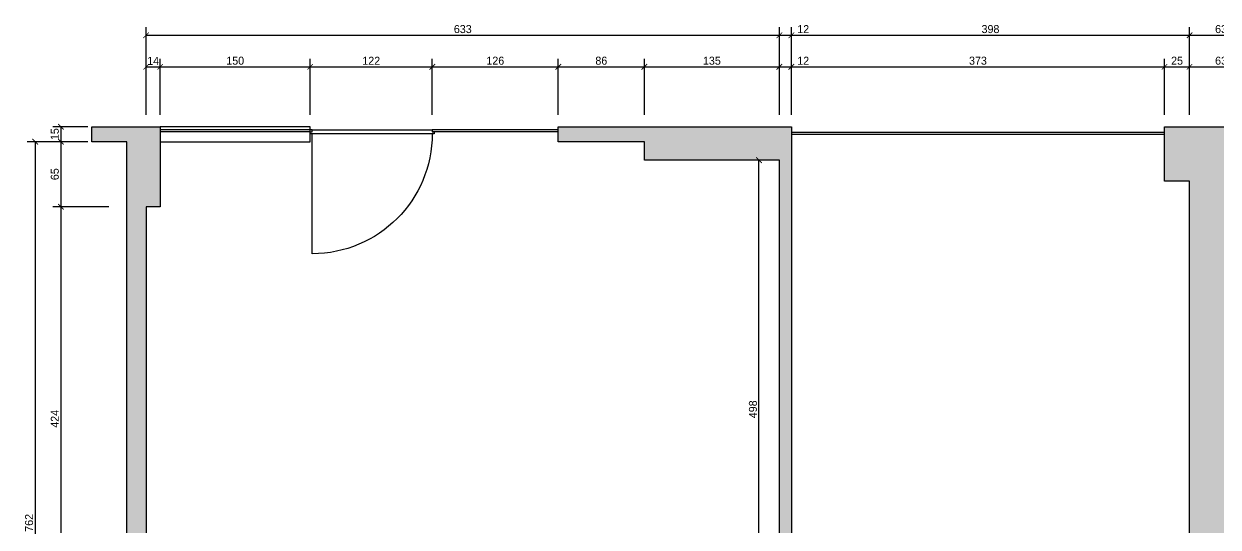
# Model space of a CAD drawing. Header units: centimetres. Extents: x -136 to 1817, y -1110 to 118.
# Drawn here: x -136 to 1058, y -385 to 118 of the extents above; entities that cross this region are included whole.
import ezdxf

# ---------------------------------------------------------------- set-up
doc = ezdxf.new("R2010")
doc.units = ezdxf.units.CM
for name, color, linetype, true_color in [('dimensions', 7, 'Continuous', 0x000000), ('Fenster', 7, 'Continuous', 0x000000), ('Türen$Blätter', 7, 'Continuous', 0x000000), ('Türen$Öffnung', 7, 'Continuous', 0x000000), ('WändeAufsicht', 7, 'Continuous', 0x000000), ('WändeSchnitt', 7, 'Continuous', 0x000000)]:
    doc.layers.add(name, color=color, linetype=linetype, true_color=true_color)
doc.styles.add('Bahnschrift Regular', font='bahnschrift.ttf')
doc.dimstyles.new('Default', dxfattribs={"dimscale": 8, "dimtxt": 1, "dimasz": 0.7, "dimexe": 1, "dimexo": 0.5, "dimgap": 0.25, "dimtad": 1, "dimtoh": 1, "dimdec": 0, "dimzin": 1, "dimdsep": 46, "dimtxsty": 'Bahnschrift Regular', "dimblk": 'ARCHTICK', "dimcen": 0.5, "dimdle": 2.77556e-17, "dimazin": 1, "dimtfac": 1, "dimtdec": 4, "dimtix": 1, "dimtofl": 0, "dimtmove": 1, "dimatfit": 3, "dimfxl": 6, "dimfxlon": 1, "dimtolj": 1, "dimtzin": 1, "dimarcsym": 0})

# ---------------------------------------------------------------- blocks, each defined once
blk = doc.blocks.new('_ArchTick')
at = {"color": 0, "linetype": 'ByBlock', "const_width": 0.15}
blk.add_lwpolyline([(-0.5, -0.5), (0.5, 0.5)], dxfattribs=at)
blk = doc.blocks.new('*D6')
at = {"layer": 'Defpoints', "color": 0}
for p in [(-33.2, 0), (-124.9, -762), (-33.2, -762)]:
    blk.add_point(p, dxfattribs=at)
at = {"layer": 'dimensions', "color": 0, "lineweight": -2}
for p, q in [((-76.9, 0), (-132.9, 0)), ((-124.9, 0), (-124.9, -762)), ((-76.9, -762), (-132.9, -762))]:
    blk.add_line(p, q, dxfattribs=at)
at = {"layer": 'dimensions', "color": 0, "lineweight": -2, "xscale": 5.600000000000001, "yscale": 5.600000000000001, "zscale": 5.600000000000001}
for p, rotation in [((-124.9, 0), 90.00000000000001), ((-124.9, -762), 270)]:
    blk.add_blockref('_ArchTick', p, dxfattribs=dict(at, rotation=rotation))
at = {"layer": 'dimensions', "color": 0, "insert": (-131, -381), "char_height": 8, "attachment_point": 5, "rotation": 90, "style": 'Bahnschrift Regular'}
blk.add_mtext('\\A1;762', dxfattribs=at)
blk = doc.blocks.new('*D51')
at = {"layer": 'Defpoints', "color": 0}
for p in [(1092, 106.4), (1029, -39.5), (1092, -108.3)]:
    blk.add_point(p, dxfattribs=at)
at = {"layer": 'dimensions', "color": 0, "lineweight": -2}
for p, q in [((1029, 58.4), (1029, 114.4)), ((1092, 58.4), (1092, 114.4)), ((1029, 106.4), (1092, 106.4))]:
    blk.add_line(p, q, dxfattribs=at)
at = {"layer": 'dimensions', "color": 0, "lineweight": -2, "xscale": 5.600000000000001, "yscale": 5.600000000000001, "zscale": 5.600000000000001, "rotation": 180}
blk.add_blockref('_ArchTick', (1029, 106.4), dxfattribs=at)
at = {"layer": 'dimensions', "color": 0, "lineweight": -2, "xscale": 5.600000000000001, "yscale": 5.600000000000001, "zscale": 5.600000000000001}
blk.add_blockref('_ArchTick', (1092, 106.4), dxfattribs=at)
at = {"layer": 'dimensions', "color": 0, "insert": (1060.5, 112.5), "char_height": 8, "attachment_point": 5, "style": 'Bahnschrift Regular'}
blk.add_mtext('\\A1;63', dxfattribs=at)
blk = doc.blocks.new('*D52')
at = {"layer": 'Defpoints', "color": 0}
for p in [(1029, 106.4), (631, 15), (1029, -39.5)]:
    blk.add_point(p, dxfattribs=at)
at = {"layer": 'dimensions', "color": 0, "lineweight": -2}
for p, q in [((631, 58.4), (631, 114.4)), ((1029, 58.4), (1029, 114.4)), ((631, 106.4), (1029, 106.4))]:
    blk.add_line(p, q, dxfattribs=at)
at = {"layer": 'dimensions', "color": 0, "lineweight": -2, "xscale": 5.600000000000001, "yscale": 5.600000000000001, "zscale": 5.600000000000001, "rotation": 180}
blk.add_blockref('_ArchTick', (631, 106.4), dxfattribs=at)
at = {"layer": 'dimensions', "color": 0, "lineweight": -2, "xscale": 5.600000000000001, "yscale": 5.600000000000001, "zscale": 5.600000000000001}
blk.add_blockref('_ArchTick', (1029, 106.4), dxfattribs=at)
at = {"layer": 'dimensions', "color": 0, "insert": (830, 112.5), "char_height": 8, "attachment_point": 5, "style": 'Bahnschrift Regular'}
blk.add_mtext('\\A1;398', dxfattribs=at)
blk = doc.blocks.new('*D53')
at = {"layer": 'Defpoints', "color": 0}
for p in [(631, 106.4), (631, 15), (619, -65)]:
    blk.add_point(p, dxfattribs=at)
at = {"layer": 'dimensions', "color": 0, "lineweight": -2}
for p, q in [((619, 58.4), (619, 114.4)), ((631, 58.4), (631, 114.4)), ((619, 106.4), (631, 106.4)), ((631, 106.4), (649.1, 106.4))]:
    blk.add_line(p, q, dxfattribs=at)
at = {"layer": 'dimensions', "color": 0, "lineweight": -2, "xscale": 5.600000000000001, "yscale": 5.600000000000001, "zscale": 5.600000000000001, "rotation": 180}
blk.add_blockref('_ArchTick', (619, 106.4), dxfattribs=at)
at = {"layer": 'dimensions', "color": 0, "lineweight": -2, "xscale": 5.600000000000001, "yscale": 5.600000000000001, "zscale": 5.600000000000001}
blk.add_blockref('_ArchTick', (631, 106.4), dxfattribs=at)
at = {"layer": 'dimensions', "color": 0, "insert": (642.8, 112.5), "char_height": 8, "attachment_point": 5, "style": 'Bahnschrift Regular'}
blk.add_mtext('\\A1;12', dxfattribs=at)
blk = doc.blocks.new('*D54')
at = {"layer": 'Defpoints', "color": 0}
for p in [(619, 106.4), (-14, -65), (619, -65)]:
    blk.add_point(p, dxfattribs=at)
at = {"layer": 'dimensions', "color": 0, "lineweight": -2}
for p, q in [((-14, 58.4), (-14, 114.4)), ((619, 58.4), (619, 114.4)), ((-14, 106.4), (619, 106.4))]:
    blk.add_line(p, q, dxfattribs=at)
at = {"layer": 'dimensions', "color": 0, "lineweight": -2, "xscale": 5.600000000000001, "yscale": 5.600000000000001, "zscale": 5.600000000000001, "rotation": 180}
blk.add_blockref('_ArchTick', (-14, 106.4), dxfattribs=at)
at = {"layer": 'dimensions', "color": 0, "lineweight": -2, "xscale": 5.600000000000001, "yscale": 5.600000000000001, "zscale": 5.600000000000001}
blk.add_blockref('_ArchTick', (619, 106.4), dxfattribs=at)
at = {"layer": 'dimensions', "color": 0, "insert": (302.5, 112.5), "char_height": 8, "attachment_point": 5, "style": 'Bahnschrift Regular'}
blk.add_mtext('\\A1;633', dxfattribs=at)
blk = doc.blocks.new('*D55')
at = {"layer": 'Defpoints', "color": 0}
for p in [(598.6, -18.5), (619, -18.5), (619, -516.5)]:
    blk.add_point(p, dxfattribs=at)
at = {"layer": 'dimensions', "color": 0, "lineweight": -2}
for p, q in [((615, -18.5), (590.6, -18.5)), ((598.6, -516.5), (598.6, -18.5)), ((615, -516.5), (590.6, -516.5))]:
    blk.add_line(p, q, dxfattribs=at)
at = {"layer": 'dimensions', "color": 0, "lineweight": -2, "xscale": 5.600000000000001, "yscale": 5.600000000000001, "zscale": 5.600000000000001}
for p, rotation in [((598.6, -18.5), 90), ((598.6, -516.5), 270)]:
    blk.add_blockref('_ArchTick', p, dxfattribs=dict(at, rotation=rotation))
at = {"layer": 'dimensions', "color": 0, "insert": (592.6, -267.5), "char_height": 8, "attachment_point": 5, "rotation": 90, "style": 'Bahnschrift Regular'}
blk.add_mtext('\\A1;498', dxfattribs=at)
blk = doc.blocks.new('*D70')
at = {"layer": 'Defpoints', "color": 0}
for p in [(0, -65), (-99.2, -489), (16, -489)]:
    blk.add_point(p, dxfattribs=at)
at = {"layer": 'dimensions', "color": 0, "lineweight": -2}
for p, q in [((-51.2, -65), (-107.2, -65)), ((-99.2, -65), (-99.2, -489)), ((-51.2, -489), (-107.2, -489))]:
    blk.add_line(p, q, dxfattribs=at)
at = {"layer": 'dimensions', "color": 0, "lineweight": -2, "xscale": 5.600000000000001, "yscale": 5.600000000000001, "zscale": 5.600000000000001}
for p, rotation in [((-99.2, -65), 90.00000000000001), ((-99.2, -489), 270)]:
    blk.add_blockref('_ArchTick', p, dxfattribs=dict(at, rotation=rotation))
at = {"layer": 'dimensions', "color": 0, "insert": (-105.3, -277), "char_height": 8, "attachment_point": 5, "rotation": 90, "style": 'Bahnschrift Regular'}
blk.add_mtext('\\A1;424', dxfattribs=at)
blk = doc.blocks.new('*D71')
at = {"layer": 'Defpoints', "color": 0}
for p in [(-68.2, 0), (-99.2, -65), (0, -65)]:
    blk.add_point(p, dxfattribs=at)
at = {"layer": 'dimensions', "color": 0, "lineweight": -2}
for p, q in [((-72.2, 0), (-107.2, 0)), ((-99.2, 0), (-99.2, -65)), ((-51.2, -65), (-107.2, -65))]:
    blk.add_line(p, q, dxfattribs=at)
at = {"layer": 'dimensions', "color": 0, "lineweight": -2, "xscale": 5.600000000000001, "yscale": 5.600000000000001, "zscale": 5.600000000000001}
for p, rotation in [((-99.2, 0), 90), ((-99.2, -65), 270)]:
    blk.add_blockref('_ArchTick', p, dxfattribs=dict(at, rotation=rotation))
at = {"layer": 'dimensions', "color": 0, "insert": (-105.3, -32.5), "char_height": 8, "attachment_point": 5, "rotation": 90, "style": 'Bahnschrift Regular'}
blk.add_mtext('\\A1;65', dxfattribs=at)
blk = doc.blocks.new('*D72')
at = {"layer": 'Defpoints', "color": 0}
for p in [(-68.2, 15), (-99.2, 0), (-68.2, 0)]:
    blk.add_point(p, dxfattribs=at)
at = {"layer": 'dimensions', "color": 0, "lineweight": -2}
for p, q in [((-72.2, 15), (-107.2, 15)), ((-99.2, 15), (-99.2, 0)), ((-72.2, 0), (-107.2, 0))]:
    blk.add_line(p, q, dxfattribs=at)
at = {"layer": 'dimensions', "color": 0, "lineweight": -2, "xscale": 5.600000000000001, "yscale": 5.600000000000001, "zscale": 5.600000000000001}
for p, rotation in [((-99.2, 15), 90), ((-99.2, 0), 270)]:
    blk.add_blockref('_ArchTick', p, dxfattribs=dict(at, rotation=rotation))
at = {"layer": 'dimensions', "color": 0, "insert": (-105.3, 7.5), "char_height": 8, "attachment_point": 5, "rotation": 90, "style": 'Bahnschrift Regular'}
blk.add_mtext('\\A1;15', dxfattribs=at)
blk = doc.blocks.new('*D87')
at = {"layer": 'Defpoints', "color": 0}
for p in [(1092, 74.8), (1029, -39.5), (1092, -108.3)]:
    blk.add_point(p, dxfattribs=at)
at = {"layer": 'dimensions', "color": 0, "lineweight": -2}
for p, q in [((1029, 26.8), (1029, 82.8)), ((1029, 74.8), (1092, 74.8)), ((1092, 26.8), (1092, 82.8))]:
    blk.add_line(p, q, dxfattribs=at)
at = {"layer": 'dimensions', "color": 0, "lineweight": -2, "xscale": 5.600000000000001, "yscale": 5.600000000000001, "zscale": 5.600000000000001, "rotation": 180}
blk.add_blockref('_ArchTick', (1029, 74.8), dxfattribs=at)
at = {"layer": 'dimensions', "color": 0, "lineweight": -2, "xscale": 5.600000000000001, "yscale": 5.600000000000001, "zscale": 5.600000000000001}
blk.add_blockref('_ArchTick', (1092, 74.8), dxfattribs=at)
at = {"layer": 'dimensions', "color": 0, "insert": (1060.5, 80.9), "char_height": 8, "attachment_point": 5, "style": 'Bahnschrift Regular'}
blk.add_mtext('\\A1;63', dxfattribs=at)
blk = doc.blocks.new('*D88')
at = {"layer": 'Defpoints', "color": 0}
for p in [(1029, 74.8), (1004, 15), (1029, -39.5)]:
    blk.add_point(p, dxfattribs=at)
at = {"layer": 'dimensions', "color": 0, "lineweight": -2}
for p, q in [((1004, 26.8), (1004, 82.8)), ((1004, 74.8), (1029, 74.8)), ((1029, 26.8), (1029, 82.8))]:
    blk.add_line(p, q, dxfattribs=at)
at = {"layer": 'dimensions', "color": 0, "lineweight": -2, "xscale": 5.600000000000001, "yscale": 5.600000000000001, "zscale": 5.600000000000001, "rotation": 180}
blk.add_blockref('_ArchTick', (1004, 74.8), dxfattribs=at)
at = {"layer": 'dimensions', "color": 0, "lineweight": -2, "xscale": 5.600000000000001, "yscale": 5.600000000000001, "zscale": 5.600000000000001}
blk.add_blockref('_ArchTick', (1029, 74.8), dxfattribs=at)
at = {"layer": 'dimensions', "color": 0, "insert": (1016.5, 80.9), "char_height": 8, "attachment_point": 5, "style": 'Bahnschrift Regular'}
blk.add_mtext('\\A1;25', dxfattribs=at)
blk = doc.blocks.new('*D89')
at = {"layer": 'Defpoints', "color": 0}
for p in [(1004, 74.8), (631, 15), (1004, 15)]:
    blk.add_point(p, dxfattribs=at)
at = {"layer": 'dimensions', "color": 0, "lineweight": -2}
for p, q in [((631, 26.8), (631, 82.8)), ((631, 74.8), (1004, 74.8)), ((1004, 26.8), (1004, 82.8))]:
    blk.add_line(p, q, dxfattribs=at)
at = {"layer": 'dimensions', "color": 0, "lineweight": -2, "xscale": 5.600000000000001, "yscale": 5.600000000000001, "zscale": 5.600000000000001, "rotation": 180}
blk.add_blockref('_ArchTick', (631, 74.8), dxfattribs=at)
at = {"layer": 'dimensions', "color": 0, "lineweight": -2, "xscale": 5.600000000000001, "yscale": 5.600000000000001, "zscale": 5.600000000000001}
blk.add_blockref('_ArchTick', (1004, 74.8), dxfattribs=at)
at = {"layer": 'dimensions', "color": 0, "insert": (817.5, 80.9), "char_height": 8, "attachment_point": 5, "style": 'Bahnschrift Regular'}
blk.add_mtext('\\A1;373', dxfattribs=at)
blk = doc.blocks.new('*D90')
at = {"layer": 'Defpoints', "color": 0}
for p in [(631, 74.8), (631, 15), (619, -18.5)]:
    blk.add_point(p, dxfattribs=at)
at = {"layer": 'dimensions', "color": 0, "lineweight": -2}
for p, q in [((619, 26.8), (619, 82.8)), ((619, 74.8), (631, 74.8)), ((631, 26.8), (631, 82.8)), ((631, 74.8), (649.1, 74.8))]:
    blk.add_line(p, q, dxfattribs=at)
at = {"layer": 'dimensions', "color": 0, "lineweight": -2, "xscale": 5.600000000000001, "yscale": 5.600000000000001, "zscale": 5.600000000000001, "rotation": 180}
blk.add_blockref('_ArchTick', (619, 74.8), dxfattribs=at)
at = {"layer": 'dimensions', "color": 0, "lineweight": -2, "xscale": 5.600000000000001, "yscale": 5.600000000000001, "zscale": 5.600000000000001}
blk.add_blockref('_ArchTick', (631, 74.8), dxfattribs=at)
at = {"layer": 'dimensions', "color": 0, "insert": (642.8, 80.9), "char_height": 8, "attachment_point": 5, "style": 'Bahnschrift Regular'}
blk.add_mtext('\\A1;12', dxfattribs=at)
blk = doc.blocks.new('*D91')
at = {"layer": 'Defpoints', "color": 0}
for p in [(619, 74.8), (484, -18.5), (619, -18.5)]:
    blk.add_point(p, dxfattribs=at)
at = {"layer": 'dimensions', "color": 0, "lineweight": -2}
for p, q in [((484, 26.8), (484, 82.8)), ((484, 74.8), (619, 74.8)), ((619, 26.8), (619, 82.8))]:
    blk.add_line(p, q, dxfattribs=at)
at = {"layer": 'dimensions', "color": 0, "lineweight": -2, "xscale": 5.600000000000001, "yscale": 5.600000000000001, "zscale": 5.600000000000001, "rotation": 180}
blk.add_blockref('_ArchTick', (484, 74.8), dxfattribs=at)
at = {"layer": 'dimensions', "color": 0, "lineweight": -2, "xscale": 5.600000000000001, "yscale": 5.600000000000001, "zscale": 5.600000000000001}
blk.add_blockref('_ArchTick', (619, 74.8), dxfattribs=at)
at = {"layer": 'dimensions', "color": 0, "insert": (551.5, 80.9), "char_height": 8, "attachment_point": 5, "style": 'Bahnschrift Regular'}
blk.add_mtext('\\A1;135', dxfattribs=at)
blk = doc.blocks.new('*D92')
at = {"layer": 'Defpoints', "color": 0}
for p in [(484, 74.8), (398, 15), (484, -18.5)]:
    blk.add_point(p, dxfattribs=at)
at = {"layer": 'dimensions', "color": 0, "lineweight": -2}
for p, q in [((398, 26.8), (398, 82.8)), ((398, 74.8), (484, 74.8)), ((484, 26.8), (484, 82.8))]:
    blk.add_line(p, q, dxfattribs=at)
at = {"layer": 'dimensions', "color": 0, "lineweight": -2, "xscale": 5.600000000000001, "yscale": 5.600000000000001, "zscale": 5.600000000000001, "rotation": 180}
blk.add_blockref('_ArchTick', (398, 74.8), dxfattribs=at)
at = {"layer": 'dimensions', "color": 0, "lineweight": -2, "xscale": 5.600000000000001, "yscale": 5.600000000000001, "zscale": 5.600000000000001}
blk.add_blockref('_ArchTick', (484, 74.8), dxfattribs=at)
at = {"layer": 'dimensions', "color": 0, "insert": (441, 80.9), "char_height": 8, "attachment_point": 5, "style": 'Bahnschrift Regular'}
blk.add_mtext('\\A1;86', dxfattribs=at)
blk = doc.blocks.new('*D93')
at = {"layer": 'Defpoints', "color": 0}
for p in [(398, 74.8), (272, 12), (398, 15)]:
    blk.add_point(p, dxfattribs=at)
at = {"layer": 'dimensions', "color": 0, "lineweight": -2}
for p, q in [((272, 26.8), (272, 82.8)), ((272, 74.8), (398, 74.8)), ((398, 26.8), (398, 82.8))]:
    blk.add_line(p, q, dxfattribs=at)
at = {"layer": 'dimensions', "color": 0, "lineweight": -2, "xscale": 5.600000000000001, "yscale": 5.600000000000001, "zscale": 5.600000000000001, "rotation": 180}
blk.add_blockref('_ArchTick', (272, 74.8), dxfattribs=at)
at = {"layer": 'dimensions', "color": 0, "lineweight": -2, "xscale": 5.600000000000001, "yscale": 5.600000000000001, "zscale": 5.600000000000001}
blk.add_blockref('_ArchTick', (398, 74.8), dxfattribs=at)
at = {"layer": 'dimensions', "color": 0, "insert": (335, 80.9), "char_height": 8, "attachment_point": 5, "style": 'Bahnschrift Regular'}
blk.add_mtext('\\A1;126', dxfattribs=at)
blk = doc.blocks.new('*D94')
at = {"layer": 'Defpoints', "color": 0}
for p in [(272, 74.8), (150, 15), (272, 12)]:
    blk.add_point(p, dxfattribs=at)
at = {"layer": 'dimensions', "color": 0, "lineweight": -2}
for p, q in [((150, 26.8), (150, 82.8)), ((150, 74.8), (272, 74.8)), ((272, 26.8), (272, 82.8))]:
    blk.add_line(p, q, dxfattribs=at)
at = {"layer": 'dimensions', "color": 0, "lineweight": -2, "xscale": 5.600000000000001, "yscale": 5.600000000000001, "zscale": 5.600000000000001, "rotation": 180}
blk.add_blockref('_ArchTick', (150, 74.8), dxfattribs=at)
at = {"layer": 'dimensions', "color": 0, "lineweight": -2, "xscale": 5.600000000000001, "yscale": 5.600000000000001, "zscale": 5.600000000000001}
blk.add_blockref('_ArchTick', (272, 74.8), dxfattribs=at)
at = {"layer": 'dimensions', "color": 0, "insert": (211, 80.9), "char_height": 8, "attachment_point": 5, "style": 'Bahnschrift Regular'}
blk.add_mtext('\\A1;122', dxfattribs=at)
blk = doc.blocks.new('*D95')
at = {"layer": 'Defpoints', "color": 0}
for p in [(150, 74.8), (150, 15), (0, -65)]:
    blk.add_point(p, dxfattribs=at)
at = {"layer": 'dimensions', "color": 0, "lineweight": -2}
for p, q in [((0, 26.8), (0, 82.8)), ((0, 74.8), (150, 74.8)), ((150, 26.8), (150, 82.8))]:
    blk.add_line(p, q, dxfattribs=at)
at = {"layer": 'dimensions', "color": 0, "lineweight": -2, "xscale": 5.600000000000001, "yscale": 5.600000000000001, "zscale": 5.600000000000001, "rotation": 180}
blk.add_blockref('_ArchTick', (0, 74.8), dxfattribs=at)
at = {"layer": 'dimensions', "color": 0, "lineweight": -2, "xscale": 5.600000000000001, "yscale": 5.600000000000001, "zscale": 5.600000000000001}
blk.add_blockref('_ArchTick', (150, 74.8), dxfattribs=at)
at = {"layer": 'dimensions', "color": 0, "insert": (75, 80.9), "char_height": 8, "attachment_point": 5, "style": 'Bahnschrift Regular'}
blk.add_mtext('\\A1;150', dxfattribs=at)
blk = doc.blocks.new('*D96')
at = {"layer": 'Defpoints', "color": 0}
for p in [(0, 74.8), (-14, -65), (0, -65)]:
    blk.add_point(p, dxfattribs=at)
at = {"layer": 'dimensions', "color": 0, "lineweight": -2}
for p, q in [((-14, 26.8), (-14, 82.8)), ((-14, 74.8), (0, 74.8)), ((0, 26.8), (0, 82.8))]:
    blk.add_line(p, q, dxfattribs=at)
at = {"layer": 'dimensions', "color": 0, "lineweight": -2, "xscale": 5.600000000000001, "yscale": 5.600000000000001, "zscale": 5.600000000000001, "rotation": 180}
blk.add_blockref('_ArchTick', (-14, 74.8), dxfattribs=at)
at = {"layer": 'dimensions', "color": 0, "lineweight": -2, "xscale": 5.600000000000001, "yscale": 5.600000000000001, "zscale": 5.600000000000001}
blk.add_blockref('_ArchTick', (0, 74.8), dxfattribs=at)
at = {"layer": 'dimensions', "color": 0, "insert": (-7, 80.8), "char_height": 8, "attachment_point": 5, "style": 'Bahnschrift Regular'}
blk.add_mtext('\\A1;14', dxfattribs=at)

msp = doc.modelspace()

# ---------------------------------------------------------------- hatches: boundary and pattern name
at = {"layer": 'WändeSchnitt'}
for points in [[(0, 15), (0, 0), (0, -65), (-14, -65), (-14, -489), (16, -489), (16, -762), (330, -762), (361.3, -713.2), (371.4, -719.7), (336.9, -773.5), (336.9, -900.5), (353.9, -900.5), (353.9, -912.5), (336.9, -912.5), (336.9, -1019.5), (390.9, -1019.5), (390.9, -1031.5), (324.9, -1031.5), (324.9, -773.5), (-3.3, -773.5), (-3.3, -508.3), (-33.2, -508.3), (-33.2, 0), (-68.2, 0), (-68.2, 15)], [(417.9, -647.3), (407.8, -640.8), (492, -509.5), (492, -479.5), (543, -479.5), (543, -516.5), (619, -516.5), (619, -18.5), (484, -18.5), (484, 0), (398, 0), (398, 15), (631, 15), (631, -485.5), (784, -485.5), (784, -497.5), (631, -497.5), (631, -591.5), (619, -591.5), (619, -534.5), (490.2, -534.5)], [(870, -485.5), (1029, -485.5), (1029, -39.5), (1004, -39.5), (1004, 15), (1437.4, 15), (1515.2, -22.3), (1506.8, -39.7), (1433, -4.3), (1136, -4.3), (1136, -108.3), (1092, -108.3), (1092, -341.3), (1274.8, -341.3), (1398.2, -267), (1404.4, -277.2), (1281, -351.5), (1092, -351.5), (1092, -485.5), (1130, -485.5), (1130, -519.5), (1098, -519.5), (1098, -546.5), (1041, -546.5), (1041, -552.5), (1029, -552.5), (1029, -497.5), (870, -497.5)]]:
    msp.add_hatch(color=256, dxfattribs=at).paths.add_polyline_path(points, flags=0)

# ---------------------------------------------------------------- linework, layer by layer
at = {"layer": 'Fenster'}
for points in [[(150, 12), (0, 12)], [(150, 10), (152, 10), (152, 12), (150, 12)], [(398, 12), (272, 12)], [(150, 10), (0, 10)], [(398, 10), (272, 10)], [(631, 9.5), (1004, 9.5)], [(631, 7.5), (1004, 7.5)]]:
    msp.add_lwpolyline(points, dxfattribs=at)
at = {"layer": 'Türen$Blätter'}
msp.add_lwpolyline([(152, 12), (272, 12), (272, 10), (274, 10), (274, 8), (150, 8), (150, 10), (152, 10)], close=True, dxfattribs=at)
at = {"layer": 'Türen$Öffnung'}
msp.add_lwpolyline([(152, -112), (152, 8)], dxfattribs=at)
at = {"layer": 'Türen$Öffnung', "extrusion": (0, 0, -1)}
msp.add_arc((-152, 8), 120, 180, 270, dxfattribs=at)
at = {"layer": 'WändeAufsicht'}
msp.add_lwpolyline([(0, 0), (150, 0), (150, 15), (0, 15)], dxfattribs=at)
at = {"layer": 'WändeSchnitt'}
for points in [[(-33.2, -508.3), (-33.2, 0), (-68.2, 0), (-68.2, 15), (0, 15), (0, 0), (0, -65), (-14, -65), (-14, -489)], [(1098, -546.5), (1041, -546.5), (1041, -552.5), (1029, -552.5), (1029, -497.5), (870, -497.5), (870, -485.5), (1029, -485.5), (1029, -39.5), (1004, -39.5), (1004, 15), (1437.4, 15)]]:
    msp.add_lwpolyline(points, dxfattribs=at)
msp.add_lwpolyline([(417.9, -647.3), (407.8, -640.8), (492, -509.5), (492, -479.5), (543, -479.5), (543, -516.5), (619, -516.5), (619, -18.5), (484, -18.5), (484, 0), (398, 0), (398, 15), (631, 15), (631, -485.5), (784, -485.5), (784, -497.5), (631, -497.5), (631, -591.5), (619, -591.5), (619, -534.5), (490.2, -534.5)], close=True, dxfattribs=at)

# ---------------------------------------------------------------- dimensions: what is measured, and where the dimension line sits
at = {"layer": 'dimensions'}
for base, p1, p2, picture, middle in [((619, 106.4), (-14, -65), (619, -65), '*D54', (302.5, 112.5)), ((631, 106.4), (619, -65), (631, 15), '*D53', (642.8, 112.5)), ((1029, 106.4), (631, 15), (1029, -39.5), '*D52', (830, 112.5)), ((1092, 106.4), (1029, -39.5), (1092, -108.3), '*D51', (1060.5, 112.5)), ((0, 74.8), (-14, -65), (0, -65), '*D96', (-7, 80.8)), ((150, 74.8), (0, -65), (150, 15), '*D95', (75, 80.9)), ((272, 74.8), (150, 15), (272, 12), '*D94', (211, 80.9)), ((398, 74.8), (272, 12), (398, 15), '*D93', (335, 80.9)), ((484, 74.8), (398, 15), (484, -18.5), '*D92', (441, 80.9)), ((619, 74.8), (484, -18.5), (619, -18.5), '*D91', (551.5, 80.9)), ((631, 74.8), (619, -18.5), (631, 15), '*D90', (642.8, 80.9)), ((1004, 74.8), (631, 15), (1004, 15), '*D89', (817.5, 80.9)), ((1029, 74.8), (1004, 15), (1029, -39.5), '*D88', (1016.5, 80.9)), ((1092, 74.8), (1029, -39.5), (1092, -108.3), '*D87', (1060.5, 80.9))]:
    dim = msp.add_linear_dim(base=base, p1=p1, p2=p2, dimstyle='Default', override={"dimscale": 8, "dimtxt": 1, "dimasz": 0.7, "dimexe": 1, "dimexo": 0.5, "dimgap": 0.25, "dimtad": 1, "dimtih": 0, "dimtoh": 0, "dimdec": 0, "dimzin": 1, "dimtxsty": 'Bahnschrift Regular', "dimblk": 'ArchTick', "dimsah": 0, "dimcen": 0.5, "dimdle": 2.77556e-17, "dimadec": 2, "dimazin": 1, "dimtix": 0, "dimtmove": 0, "dimfxl": 6, "dimfxlon": 1, "dimtzin": 1}, dxfattribs=at)
    dim.commit()
    dim.dimension.update_dxf_attribs({"geometry": picture, "text_midpoint": middle})
for base, p1, p2, angle, override, picture, middle in [((-99.2, 0), (-68.2, 15), (-68.2, 0), 270, {"dimscale": 8, "dimtxt": 1, "dimasz": 0.7, "dimexe": 1, "dimexo": 0.5, "dimgap": 0.25, "dimtad": 1, "dimtih": 0, "dimtoh": 0, "dimdec": 0, "dimzin": 1, "dimtxsty": 'Bahnschrift Regular', "dimblk": 'ArchTick', "dimsah": 0, "dimcen": 0.5, "dimdle": 2.77556e-17, "dimadec": 2, "dimazin": 1, "dimtix": 0, "dimtmove": 0, "dimfxl": 6, "dimfxlon": 1, "dimtzin": 1}, '*D72', (-105.3, 7.5)), ((-124.9, -762), (-33.2, 0), (-33.2, -762), 270, {"dimscale": 8, "dimtxt": 1, "dimasz": 0.7, "dimexe": 1, "dimexo": 0.5, "dimgap": 0.25, "dimtad": 1, "dimtih": 0, "dimtoh": 0, "dimdec": 0, "dimzin": 1, "dimtxsty": 'Bahnschrift Regular', "dimblk": 'ArchTick', "dimsah": 0, "dimcen": 0.5, "dimdle": 2.77556e-17, "dimadec": 2, "dimazin": 1, "dimtix": 0, "dimtmove": 0, "dimfxl": 6, "dimfxlon": 1, "dimtzin": 1}, '*D6', (-131, -381)), ((-99.2, -65), (-68.2, 0), (0, -65), 270, {"dimscale": 8, "dimtxt": 1, "dimasz": 0.7, "dimexe": 1, "dimexo": 0.5, "dimgap": 0.25, "dimtad": 1, "dimtih": 0, "dimtoh": 0, "dimdec": 0, "dimzin": 1, "dimtxsty": 'Bahnschrift Regular', "dimblk": 'ArchTick', "dimsah": 0, "dimcen": 0.5, "dimdle": 2.77556e-17, "dimadec": 2, "dimazin": 1, "dimtix": 0, "dimtmove": 0, "dimfxl": 6, "dimfxlon": 1, "dimtzin": 1}, '*D71', (-105.3, -32.5)), ((598.6, -18.5), (619, -516.5), (619, -18.5), 90, {"dimscale": 8, "dimtxt": 1, "dimasz": 0.7, "dimexe": 1, "dimexo": 0.5, "dimgap": 0.25, "dimtad": 1, "dimtih": 0, "dimtoh": 0, "dimdec": 0, "dimzin": 1, "dimtxsty": 'Bahnschrift Regular', "dimblk": 'ArchTick', "dimsah": 0, "dimcen": 0.5, "dimdle": 2.77556e-17, "dimadec": 2, "dimazin": 1, "dimtix": 0, "dimtmove": 0, "dimfxl": 3, "dimfxlon": 1, "dimtzin": 1}, '*D55', (592.6, -267.5)), ((-99.2, -489), (0, -65), (16, -489), 270, {"dimscale": 8, "dimtxt": 1, "dimasz": 0.7, "dimexe": 1, "dimexo": 0.5, "dimgap": 0.25, "dimtad": 1, "dimtih": 0, "dimtoh": 0, "dimdec": 0, "dimzin": 1, "dimtxsty": 'Bahnschrift Regular', "dimblk": 'ArchTick', "dimsah": 0, "dimcen": 0.5, "dimdle": 2.77556e-17, "dimadec": 2, "dimazin": 1, "dimtix": 0, "dimtmove": 0, "dimfxl": 6, "dimfxlon": 1, "dimtzin": 1}, '*D70', (-105.3, -277))]:
    dim = msp.add_linear_dim(base=base, p1=p1, p2=p2, angle=angle, dimstyle='Default', override=override, dxfattribs=at)
    dim.commit()
    dim.dimension.update_dxf_attribs({"geometry": picture, "text_midpoint": middle})

doc.saveas('drawing.dxf')
